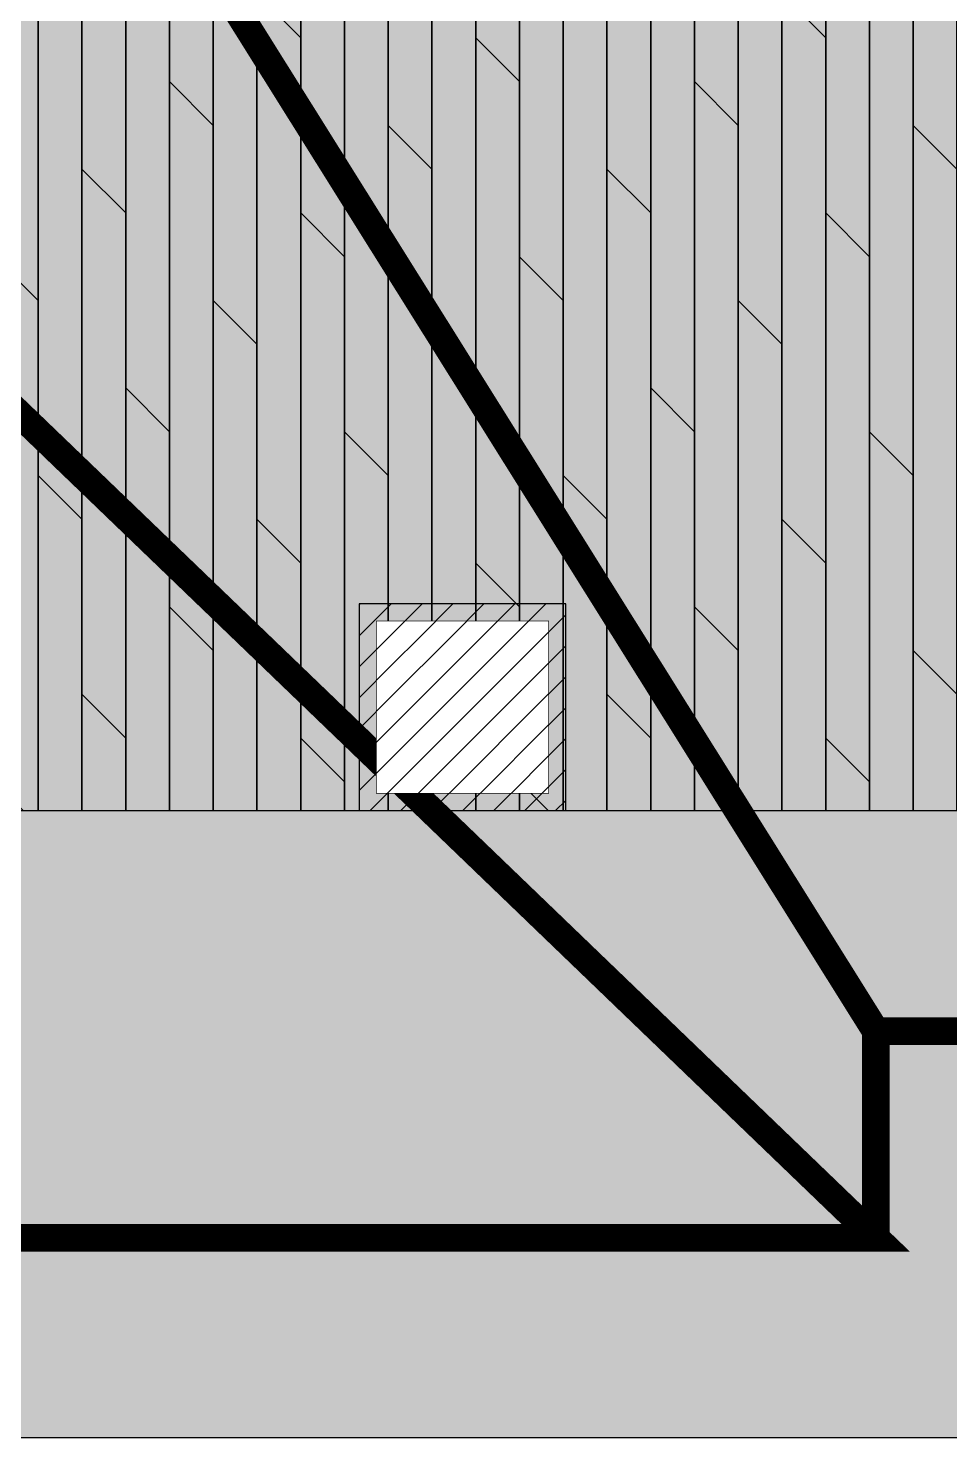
# Model space of a CAD drawing. Header units: millimetres. Extents: x -179928 to 528275, y -469666 to 511935.
# Drawn here: x 234082 to 235420, y 19778 to 21824 of the extents above; entities that cross this region are included whole.
import ezdxf

# ---------------------------------------------------------------- set-up
doc = ezdxf.new("R2010")
doc.units = ezdxf.units.MM
doc.set_wipeout_variables(frame=1)
doc.linetypes.add('DASHED', pattern=[0.75, 0.5, -0.25])
for name, color, linetype in [('ad-Elevation 10', 8, 'Continuous'), ('ad-MS Columns', 1, 'Continuous'), ('ad-Plinth', 8, 'Continuous'), ('ad-Primary Roof', 5, 'Continuous'), ('ad-RCC', 3, 'Continuous'), ('ad-RCC Hatch', 125, 'Continuous'), ('ad-Secondary Roof', 6, 'Continuous'), ('ad-Verandah', 33, 'Continuous')]:
    doc.layers.add(name, color=color, linetype=linetype)
doc.layers.add('ad-Landscape', color=94, linetype='Continuous', lineweight=35)

# ---------------------------------------------------------------- blocks, each defined once
blk = doc.blocks.new('zw$6CCD')
at = {"transparency": 33554559}
h = blk.add_hatch(color=43, dxfattribs=at)
h.dxf.hatch_style = 1
h.paths.add_polyline_path([(6190, -13620), (12120, -13620), (12120, -4745), (13640, -4745), (13640, -8875), (14550, -8875), (14550, -14830), (6190, -14830)])
h = blk.add_hatch(dxfattribs=at)
h.set_pattern_fill('GRASS', color=74, angle=90)
h.set_pattern_definition([(180, (12995, -15735), (-17.96051, -17.96051), [4.7625, -31.15852]), (135, (12995, -15735), (-17.96051, -17.96051), [4.7625, -20.6375]), (225, (12995, -15735), (17.96051, -17.96051), [4.7625, -20.6375])])
h.paths.add_polyline_path([(9620, -15740), (9620, -14830), (14550, -14830), (14550, -15740)])
h = blk.add_hatch(color=256, dxfattribs=at)
h.dxf.hatch_style = 1
h.set_gradient(color1=(153, 204, 0), color2=(63, 127, 0), tint=1, name='INVSPHERICAL')
h.paths.add_polyline_path([(9620, -15740), (9620, -14830), (14550, -14830), (14550, -15740)])
at = {"layer": 'ad-Landscape', "transparency": 33554687}
h = blk.add_hatch(dxfattribs=at)
h.set_pattern_fill('DOLMIT', color=44, scale=10, angle=90)
h.set_pattern_definition([(90, (6195, -14830), (-63.5, 2e-14), []), (135, (6195, -14830), (-127, -127), [89.8026, -179.605])])
h.paths.add_polyline_path([(6190, -13620), (12120, -13620), (12120, -4745), (13640, -4745), (13640, -8875), (14550, -8875), (14550, -14830), (6190, -14830)])
at = {"layer": 'ad-Elevation 10'}
blk.add_lwpolyline([(9620, -15740), (9620, -14830), (14550, -14830), (14550, -15740)], close=True, dxfattribs=at)
at = {"layer": 'ad-Verandah', "lineweight": 9}
blk.add_lwpolyline([(6190, -13620), (12120, -13620), (12120, -4745), (13640, -4745), (13640, -8875), (14550, -8875), (14550, -14830), (6190, -14830)], close=True, dxfattribs=at)
blk = doc.blocks.new('zw$B0BD')
blk.add_wipeout([(0, 0), (250, 0), (250, -250), (0, -250)])
at = {"layer": 'ad-MS Columns'}
h = blk.add_hatch(dxfattribs=at)
h.set_pattern_fill('ANSI31', color=256, scale=10)
h.set_pattern_definition([(45, (4e-12, -250), (-22.4506, 22.4506), [])])
h.paths.add_polyline_path([(0, 0), (250, 0), (250, -250), (0, -250)])
at = {"layer": 'ad-MS Columns', "const_width": 1}
blk.add_lwpolyline([(0, 0), (250, 0), (250, -250), (0, -250)], close=True, dxfattribs=at)
blk = doc.blocks.new('A$Cc8f236af')
at = {"layer": 'ad-MS Columns'}
blk.add_blockref('zw$B0BD', (-275, -14555), dxfattribs=at)
blk = doc.blocks.new('A$Ca594aa6c')
at = {"layer": 'ad-Primary Roof', "linetype": 'DASHED', "ltscale": 2, "const_width": 40}
blk.add_lwpolyline([(12570, -15450), (2380, -15450), (7475, -10550)], close=True, dxfattribs=at)
blk.add_lwpolyline([(12570, -15450), (12570, -15150)], dxfattribs=at)
at = {"layer": 'ad-Secondary Roof', "linetype": 'DASHED', "ltscale": 2, "const_width": 40}
blk.add_lwpolyline([(12570, -8425), (10464.6, -11787.5), (12570, -15150), (14850, -15150), (14850, -8425)], close=True, dxfattribs=at)
blk = doc.blocks.new('1625W-Roof Plan')
blk.add_blockref('A$Ca594aa6c', (0, 13620))
blk = doc.blocks.new('A$C42b14ea2')
at = {"layer": 'ad-RCC Hatch', "transparency": 33554687}
h = blk.add_hatch(dxfattribs=at)
h.set_pattern_fill('ANSI31', color=256, scale=10)
h.set_pattern_definition([(45, (13250, 8645), (-22.45064, 22.45064), [])])
h.paths.add_polyline_path([(0, 0), (300, 0), (300, 300), (0, 300)])
at = {"layer": 'ad-RCC'}
blk.add_lwpolyline([(0, 0), (300, 0), (300, 300), (0, 300)], close=True, dxfattribs=at)
blk = doc.blocks.new('1625W_Columns')
at = {"layer": 'ad-RCC'}
blk.add_blockref('A$C42b14ea2', (11820, -1210), dxfattribs=at)
blk = doc.blocks.new('1625_West Villa')
at = {"layer": 'ad-Verandah'}
blk.add_blockref('zw$6CCD', (0, 13620), dxfattribs=at)
blk.add_blockref('1625W-Roof Plan', (0, 0))
blk.add_blockref('1625W_Columns', (0, 0))
at = {"layer": 'ad-MS Columns'}
blk.add_blockref('A$Cc8f236af', (12120, 13620), dxfattribs=at)
blk = doc.blocks.new("All Plot's Villa Plans")
at = {"ltscale": 5}
blk.add_blockref('1625_West Villa', (222742.3, 21898.3), dxfattribs=at)
blk = doc.blocks.new('zw$F00C')
at = {"layer": 'ad-Verandah', "lineweight": 9}
blk.add_lwpolyline([(6195, 0), (12120, 0), (12120, 8760), (13640, 8760), (13640, 4630), (14550, 4630), (14550, -1210), (6195, -1210)], close=True, dxfattribs=at)
blk = doc.blocks.new('zw$898C')
at = {"layer": 'ad-Plinth', "ltscale": 5}
blk.add_blockref('zw$F00C', (30903.5, -406860.5), dxfattribs=at)
blk = doc.blocks.new("Villa's Boundary")
at = {"ltscale": 5}
blk.add_blockref('zw$898C', (191838.8, 428758.8), dxfattribs=at)

msp = doc.modelspace()

# ---------------------------------------------------------------- block references
at = {"ltscale": 5}
msp.add_blockref("Villa's Boundary", (0, 0), dxfattribs=at)

# ---------------------------------------------------------------- next in the draw order: block references
msp.add_blockref("All Plot's Villa Plans", (0, 0), dxfattribs=at)

doc.saveas('drawing.dxf')
